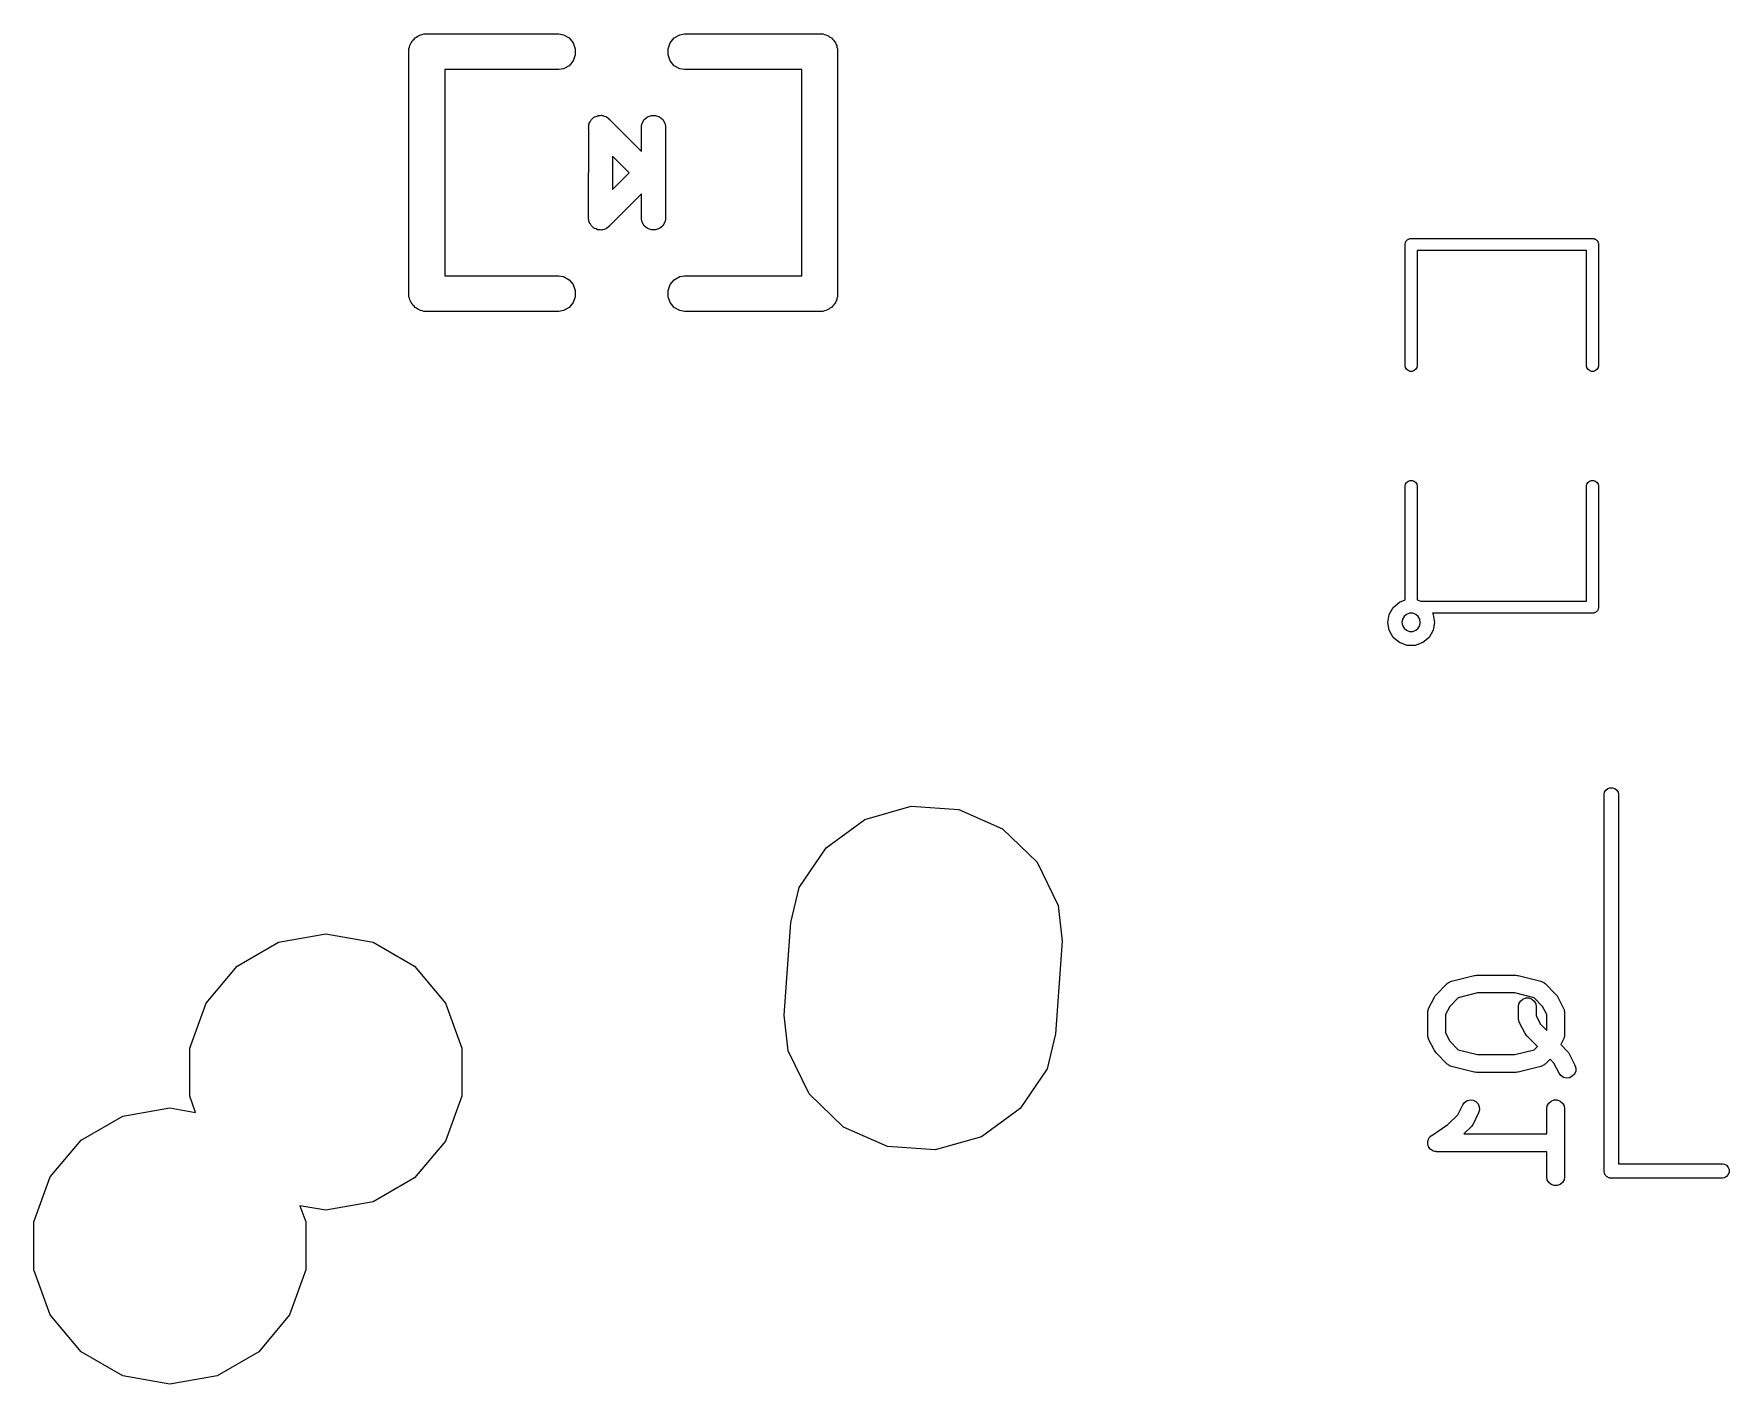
# Model space of a CAD drawing. Extents: x 243 to 312, y -176.3 to -102.
# Drawn here: x 263.02 to 277.26, y -147.21 to -135.87 of the extents above; entities that cross this region are included whole.
import ezdxf

# ---------------------------------------------------------------- set-up
doc = ezdxf.new("R2010")
doc.units = 0
doc.header["$MEASUREMENT"] = 0
doc.layers.add('BLACK', color=7, linetype='CONTINUOUS')

msp = doc.modelspace()

# ---------------------------------------------------------------- linework, layer by layer
at = {"layer": 'BLACK', "linetype": 'CONTINUOUS'}
for p, q in [((266.213, -135.911), (266.221, -135.9)), ((266.221, -135.9), (266.233, -135.894)), ((266.233, -135.894), (266.243, -135.885)), ((266.243, -135.885), (266.255, -135.881)), ((266.255, -135.881), (266.267, -135.874)), ((266.267, -135.874), (266.28, -135.872)), ((266.28, -135.872), (266.293, -135.867)), ((266.293, -135.867), (266.306, -135.867)), ((266.306, -135.867), (266.306, -135.867)), ((266.306, -135.867), (267.429, -135.867)), ((267.429, -135.867), (267.468, -135.874)), ((267.468, -135.874), (267.514, -135.9)), ((267.514, -135.9), (267.548, -135.941)), ((268.365, -135.941), (268.399, -135.9)), ((268.399, -135.9), (268.445, -135.874)), ((268.445, -135.874), (268.484, -135.867)), ((268.484, -135.867), (269.634, -135.867)), ((269.634, -135.867), (269.647, -135.867)), ((269.634, -135.867), (269.634, -135.867)), ((269.647, -135.867), (269.66, -135.872)), ((269.66, -135.872), (269.673, -135.874)), ((269.673, -135.874), (269.685, -135.881)), ((269.685, -135.881), (269.697, -135.885)), ((269.697, -135.885), (269.707, -135.894)), ((269.707, -135.894), (269.719, -135.9)), ((269.719, -135.9), (269.727, -135.911)), ((266.169, -135.991), (266.174, -135.978)), ((266.169, -136.004), (266.169, -135.991)), ((266.169, -138.062), (266.169, -136.004)), ((266.174, -135.978), (266.176, -135.965)), ((266.176, -135.965), (266.183, -135.953)), ((266.183, -135.953), (266.187, -135.941)), ((266.187, -135.941), (266.196, -135.931)), ((266.196, -135.931), (266.202, -135.919)), ((266.202, -135.919), (266.213, -135.911)), ((267.548, -135.941), (267.566, -135.991)), ((267.566, -136.043), (267.548, -136.093)), ((267.566, -135.991), (267.566, -136.043)), ((268.347, -135.991), (268.365, -135.941)), ((268.347, -136.043), (268.347, -135.991)), ((268.365, -136.093), (268.347, -136.043)), ((269.727, -135.911), (269.738, -135.919)), ((269.738, -135.919), (269.744, -135.931)), ((269.744, -135.931), (269.753, -135.941)), ((269.753, -135.941), (269.757, -135.953)), ((269.757, -135.953), (269.764, -135.965)), ((269.764, -135.965), (269.766, -135.978)), ((269.766, -135.978), (269.771, -135.991)), ((269.771, -135.991), (269.771, -136.004)), ((269.771, -136.004), (269.771, -136.004)), ((269.771, -136.004), (269.771, -138.062)), ((267.429, -136.167), (266.469, -136.167)), ((266.469, -136.167), (266.469, -137.899)), ((267.468, -136.16), (267.429, -136.167)), ((267.514, -136.134), (267.468, -136.16)), ((267.548, -136.093), (267.514, -136.134)), ((268.399, -136.134), (268.365, -136.093)), ((268.445, -136.16), (268.399, -136.134)), ((268.484, -136.167), (268.445, -136.16)), ((269.471, -136.167), (268.484, -136.167)), ((269.471, -137.899), (269.471, -136.167)), ((267.683, -136.622), (267.684, -136.617)), ((267.684, -136.617), (267.691, -136.606)), ((267.691, -136.606), (267.696, -136.594)), ((267.696, -136.594), (267.699, -136.591)), ((267.699, -136.591), (267.702, -136.587)), ((267.702, -136.587), (267.712, -136.578)), ((267.712, -136.578), (267.721, -136.569)), ((267.721, -136.569), (267.725, -136.567)), ((267.725, -136.567), (267.729, -136.564)), ((267.729, -136.564), (267.741, -136.56)), ((267.741, -136.56), (267.753, -136.554)), ((267.753, -136.554), (267.758, -136.554)), ((267.758, -136.554), (267.762, -136.552)), ((267.762, -136.552), (267.775, -136.552)), ((267.775, -136.552), (267.788, -136.551)), ((267.788, -136.551), (267.793, -136.552)), ((267.793, -136.552), (267.797, -136.552)), ((267.797, -136.552), (267.81, -136.557)), ((267.81, -136.557), (267.822, -136.56)), ((267.822, -136.56), (267.826, -136.563)), ((267.826, -136.563), (267.83, -136.564)), ((267.83, -136.564), (267.84, -136.573)), ((267.84, -136.573), (267.844, -136.575)), ((267.844, -136.575), (267.847, -136.578)), ((267.847, -136.578), (267.857, -136.587)), ((267.857, -136.587), (267.86, -136.591)), ((267.86, -136.591), (268.124, -136.855)), ((268.124, -136.643), (268.129, -136.617)), ((268.129, -136.617), (268.146, -136.587)), ((268.146, -136.587), (268.173, -136.564)), ((268.173, -136.564), (268.206, -136.552)), ((268.206, -136.552), (268.242, -136.552)), ((268.242, -136.552), (268.275, -136.564)), ((268.275, -136.564), (268.302, -136.587)), ((268.302, -136.587), (268.319, -136.617)), ((268.319, -136.617), (268.324, -136.643)), ((267.678, -136.661), (267.68, -136.648)), ((267.68, -136.665), (267.678, -136.661)), ((267.679, -137.401), (267.68, -136.665)), ((267.68, -136.639), (267.681, -136.626)), ((267.68, -136.643), (267.68, -136.639)), ((267.68, -136.648), (267.68, -136.643)), ((267.681, -136.626), (267.683, -136.622)), ((268.124, -136.855), (268.124, -136.643)), ((268.324, -136.643), (268.324, -137.423)), ((268.019, -137.033), (267.88, -136.893)), ((267.88, -136.893), (267.88, -137.173)), ((267.88, -137.173), (268.019, -137.033)), ((268.124, -137.211), (267.86, -137.475)), ((268.124, -137.423), (268.124, -137.211)), ((267.678, -137.405), (267.679, -137.401)), ((267.679, -137.418), (267.678, -137.405)), ((267.679, -137.423), (267.679, -137.418)), ((267.68, -137.427), (267.679, -137.423)), ((267.681, -137.44), (267.68, -137.427)), ((267.683, -137.444), (267.681, -137.44)), ((267.684, -137.449), (267.683, -137.444)), ((267.691, -137.46), (267.684, -137.449)), ((267.696, -137.472), (267.691, -137.46)), ((267.699, -137.475), (267.696, -137.472)), ((268.129, -137.449), (268.124, -137.423)), ((268.146, -137.479), (268.129, -137.449)), ((268.319, -137.449), (268.302, -137.479)), ((268.324, -137.423), (268.319, -137.449)), ((267.702, -137.479), (267.699, -137.475)), ((267.712, -137.488), (267.702, -137.479)), ((267.721, -137.497), (267.712, -137.488)), ((267.725, -137.499), (267.721, -137.497)), ((267.729, -137.502), (267.725, -137.499)), ((267.741, -137.506), (267.729, -137.502)), ((267.753, -137.512), (267.741, -137.506)), ((267.758, -137.512), (267.753, -137.512)), ((267.762, -137.514), (267.758, -137.512)), ((267.775, -137.514), (267.762, -137.514)), ((267.788, -137.515), (267.775, -137.514)), ((267.793, -137.514), (267.788, -137.515)), ((267.797, -137.514), (267.793, -137.514)), ((267.81, -137.509), (267.797, -137.514)), ((267.822, -137.506), (267.81, -137.509)), ((267.826, -137.503), (267.822, -137.506)), ((267.83, -137.502), (267.826, -137.503)), ((267.84, -137.493), (267.83, -137.502)), ((267.844, -137.491), (267.84, -137.493)), ((267.847, -137.488), (267.844, -137.491)), ((267.857, -137.479), (267.847, -137.488)), ((267.86, -137.475), (267.857, -137.479)), ((268.173, -137.502), (268.146, -137.479)), ((268.206, -137.514), (268.173, -137.502)), ((268.242, -137.514), (268.206, -137.514)), ((268.275, -137.502), (268.242, -137.514)), ((268.302, -137.479), (268.275, -137.502)), ((274.544, -137.619), (274.546, -137.615)), ((274.546, -137.615), (274.547, -137.611)), ((274.547, -137.611), (274.55, -137.607)), ((274.55, -137.607), (274.552, -137.604)), ((274.552, -137.604), (274.556, -137.601)), ((274.556, -137.601), (274.559, -137.597)), ((274.559, -137.597), (274.562, -137.595)), ((274.562, -137.595), (274.566, -137.592)), ((274.566, -137.592), (274.57, -137.591)), ((274.57, -137.591), (274.574, -137.589)), ((274.574, -137.589), (274.578, -137.588)), ((274.578, -137.588), (274.582, -137.586)), ((274.582, -137.586), (276.124, -137.586)), ((276.124, -137.586), (276.128, -137.588)), ((276.128, -137.588), (276.132, -137.589)), ((276.132, -137.589), (276.136, -137.591)), ((276.136, -137.591), (276.14, -137.592)), ((276.14, -137.592), (276.144, -137.595)), ((276.144, -137.595), (276.147, -137.597)), ((276.147, -137.597), (276.15, -137.601)), ((276.15, -137.601), (276.154, -137.604)), ((276.154, -137.604), (276.156, -137.607)), ((276.156, -137.607), (276.159, -137.611)), ((276.159, -137.611), (276.16, -137.615)), ((276.16, -137.615), (276.162, -137.619)), ((274.541, -137.627), (274.543, -137.623)), ((274.541, -137.632), (274.541, -137.627)), ((274.541, -138.656), (274.541, -137.632)), ((274.543, -137.623), (274.544, -137.619)), ((276.065, -137.686), (274.641, -137.686)), ((274.641, -137.686), (274.641, -138.656)), ((276.065, -138.656), (276.065, -137.686)), ((276.162, -137.619), (276.163, -137.623)), ((276.163, -137.623), (276.165, -137.627)), ((276.165, -137.627), (276.165, -138.656)), ((266.469, -137.899), (267.429, -137.899)), ((267.429, -137.899), (267.468, -137.906)), ((268.445, -137.906), (268.484, -137.899)), ((268.484, -137.899), (269.471, -137.899)), ((267.468, -137.906), (267.514, -137.932)), ((267.514, -137.932), (267.548, -137.973)), ((267.548, -137.973), (267.566, -138.023)), ((267.566, -138.023), (267.566, -138.075)), ((268.347, -138.023), (268.365, -137.973)), ((268.347, -138.075), (268.347, -138.023)), ((268.365, -137.973), (268.399, -137.932)), ((268.399, -137.932), (268.445, -137.906)), ((266.169, -138.075), (266.169, -138.062)), ((266.169, -138.062), (266.169, -138.062)), ((266.174, -138.088), (266.169, -138.075)), ((266.176, -138.101), (266.174, -138.088)), ((266.183, -138.113), (266.176, -138.101)), ((266.187, -138.125), (266.183, -138.113)), ((266.196, -138.135), (266.187, -138.125)), ((266.202, -138.147), (266.196, -138.135)), ((266.213, -138.155), (266.202, -138.147)), ((266.221, -138.166), (266.213, -138.155)), ((266.233, -138.172), (266.221, -138.166)), ((266.243, -138.181), (266.233, -138.172)), ((266.255, -138.185), (266.243, -138.181)), ((266.267, -138.192), (266.255, -138.185)), ((267.514, -138.166), (267.468, -138.192)), ((267.548, -138.125), (267.514, -138.166)), ((267.566, -138.075), (267.548, -138.125)), ((268.365, -138.125), (268.347, -138.075)), ((268.399, -138.166), (268.365, -138.125)), ((268.445, -138.192), (268.399, -138.166)), ((269.685, -138.185), (269.673, -138.192)), ((269.697, -138.181), (269.685, -138.185)), ((269.707, -138.172), (269.697, -138.181)), ((269.719, -138.166), (269.707, -138.172)), ((269.727, -138.155), (269.719, -138.166)), ((269.738, -138.147), (269.727, -138.155)), ((269.744, -138.135), (269.738, -138.147)), ((269.753, -138.125), (269.744, -138.135)), ((269.757, -138.113), (269.753, -138.125)), ((269.764, -138.101), (269.757, -138.113)), ((269.766, -138.088), (269.764, -138.101)), ((269.771, -138.075), (269.766, -138.088)), ((269.771, -138.062), (269.771, -138.062)), ((269.771, -138.062), (269.771, -138.075)), ((266.28, -138.194), (266.267, -138.192)), ((266.293, -138.199), (266.28, -138.194)), ((266.306, -138.199), (266.293, -138.199)), ((267.429, -138.199), (266.306, -138.199)), ((266.306, -138.199), (266.306, -138.199)), ((267.468, -138.192), (267.429, -138.199)), ((268.484, -138.199), (268.445, -138.192)), ((269.634, -138.199), (268.484, -138.199)), ((269.647, -138.199), (269.634, -138.199)), ((269.634, -138.199), (269.634, -138.199)), ((269.66, -138.194), (269.647, -138.199)), ((269.673, -138.192), (269.66, -138.194)), ((274.544, -138.669), (274.541, -138.656)), ((274.552, -138.684), (274.544, -138.669)), ((274.566, -138.696), (274.552, -138.684)), ((274.582, -138.702), (274.566, -138.696)), ((274.6, -138.702), (274.582, -138.702)), ((274.616, -138.696), (274.6, -138.702)), ((274.63, -138.684), (274.616, -138.696)), ((274.638, -138.669), (274.63, -138.684)), ((274.641, -138.656), (274.638, -138.669)), ((276.068, -138.669), (276.065, -138.656)), ((276.076, -138.684), (276.068, -138.669)), ((276.09, -138.696), (276.076, -138.684)), ((276.106, -138.702), (276.09, -138.696)), ((276.124, -138.702), (276.106, -138.702)), ((276.14, -138.696), (276.124, -138.702)), ((276.154, -138.684), (276.14, -138.696)), ((276.162, -138.669), (276.154, -138.684)), ((276.165, -138.656), (276.162, -138.669)), ((274.541, -139.664), (274.544, -139.651)), ((274.541, -140.623), (274.541, -139.664)), ((274.544, -139.651), (274.552, -139.636)), ((274.552, -139.636), (274.566, -139.624)), ((274.566, -139.624), (274.582, -139.618)), ((274.582, -139.618), (274.6, -139.618)), ((274.6, -139.618), (274.616, -139.624)), ((274.616, -139.624), (274.63, -139.636)), ((274.63, -139.636), (274.638, -139.651)), ((274.638, -139.651), (274.641, -139.664)), ((274.641, -139.664), (274.641, -140.623)), ((276.065, -139.664), (276.068, -139.651)), ((276.065, -140.634), (276.065, -139.664)), ((276.068, -139.651), (276.076, -139.636)), ((276.076, -139.636), (276.09, -139.624)), ((276.09, -139.624), (276.106, -139.618)), ((276.106, -139.618), (276.124, -139.618)), ((276.124, -139.618), (276.14, -139.624)), ((276.14, -139.624), (276.154, -139.636)), ((276.154, -139.636), (276.162, -139.651)), ((276.162, -139.651), (276.165, -139.664)), ((276.165, -139.664), (276.165, -140.693)), ((274.394, -140.811), (274.406, -140.744)), ((274.406, -140.744), (274.44, -140.685)), ((274.44, -140.685), (274.493, -140.641)), ((274.493, -140.641), (274.541, -140.623)), ((274.552, -140.744), (274.532, -140.761)), ((274.578, -140.735), (274.552, -140.744)), ((274.604, -140.735), (274.578, -140.735)), ((274.63, -140.744), (274.604, -140.735)), ((274.65, -140.761), (274.63, -140.744)), ((274.641, -140.623), (274.672, -140.634)), ((274.672, -140.634), (276.065, -140.634)), ((276.124, -140.734), (274.77, -140.734)), ((274.77, -140.734), (274.776, -140.744)), ((274.776, -140.744), (274.788, -140.811)), ((276.128, -140.732), (276.124, -140.734)), ((276.132, -140.731), (276.128, -140.732)), ((276.136, -140.729), (276.132, -140.731)), ((276.14, -140.728), (276.136, -140.729)), ((276.144, -140.725), (276.14, -140.728)), ((276.147, -140.723), (276.144, -140.725)), ((276.15, -140.719), (276.147, -140.723)), ((276.154, -140.716), (276.15, -140.719)), ((276.156, -140.713), (276.154, -140.716)), ((276.159, -140.709), (276.156, -140.713)), ((276.16, -140.705), (276.159, -140.709)), ((276.162, -140.701), (276.16, -140.705)), ((276.163, -140.697), (276.162, -140.701)), ((276.165, -140.693), (276.163, -140.697)), ((274.406, -140.878), (274.394, -140.811)), ((274.44, -140.937), (274.406, -140.878)), ((274.518, -140.785), (274.514, -140.811)), ((274.514, -140.811), (274.518, -140.837)), ((274.532, -140.761), (274.518, -140.785)), ((274.518, -140.837), (274.532, -140.861)), ((274.532, -140.861), (274.552, -140.878)), ((274.552, -140.878), (274.578, -140.887)), ((274.578, -140.887), (274.604, -140.887)), ((274.604, -140.887), (274.63, -140.878)), ((274.63, -140.878), (274.65, -140.861)), ((274.664, -140.785), (274.65, -140.761)), ((274.65, -140.861), (274.664, -140.837)), ((274.668, -140.811), (274.664, -140.785)), ((274.664, -140.837), (274.668, -140.811)), ((274.776, -140.878), (274.742, -140.937)), ((274.788, -140.811), (274.776, -140.878)), ((274.493, -140.981), (274.44, -140.937)), ((274.557, -141.005), (274.493, -140.981)), ((274.625, -141.005), (274.557, -141.005)), ((274.689, -140.981), (274.625, -141.005)), ((274.742, -140.937), (274.689, -140.981)), ((276.213, -142.255), (276.216, -142.239)), ((276.213, -145.425), (276.213, -142.255)), ((276.216, -142.239), (276.226, -142.221)), ((276.226, -142.221), (276.243, -142.207)), ((276.243, -142.207), (276.262, -142.2)), ((276.262, -142.2), (276.284, -142.2)), ((276.284, -142.2), (276.303, -142.207)), ((276.303, -142.207), (276.32, -142.221)), ((276.32, -142.221), (276.33, -142.239)), ((276.33, -142.239), (276.333, -142.255)), ((276.333, -142.255), (276.333, -145.36)), ((270, -142.467), (270.388, -142.356)), ((270.388, -142.356), (270.79, -142.384)), ((270.79, -142.384), (271.158, -142.547)), ((269.674, -142.705), (270, -142.467)), ((271.158, -142.547), (271.448, -142.827)), ((269.449, -143.039), (269.674, -142.705)), ((271.448, -142.827), (271.625, -143.189)), ((269.377, -143.332), (269.449, -143.039)), ((271.625, -143.189), (271.657, -143.489)), ((265.073, -143.499), (265.47, -143.429)), ((265.47, -143.429), (265.867, -143.499)), ((269.323, -144.111), (269.377, -143.332)), ((264.724, -143.701), (265.073, -143.499)), ((265.867, -143.499), (266.216, -143.701)), ((271.657, -143.489), (271.603, -144.268)), ((264.465, -144.01), (264.724, -143.701)), ((266.216, -143.701), (266.475, -144.01)), ((274.8, -143.94), (274.895, -143.845)), ((274.895, -143.845), (274.901, -143.841)), ((274.901, -143.841), (274.906, -143.836)), ((274.906, -143.836), (274.912, -143.834)), ((274.912, -143.834), (274.917, -143.83)), ((274.917, -143.83), (274.923, -143.828)), ((274.923, -143.828), (274.93, -143.825)), ((274.93, -143.825), (275.121, -143.778)), ((275.121, -143.778), (275.13, -143.777)), ((275.13, -143.777), (275.139, -143.775)), ((275.139, -143.775), (275.472, -143.775)), ((275.472, -143.775), (275.481, -143.777)), ((275.481, -143.777), (275.49, -143.778)), ((275.49, -143.778), (275.681, -143.825)), ((275.681, -143.825), (275.687, -143.828)), ((275.687, -143.828), (275.694, -143.83)), ((275.694, -143.83), (275.699, -143.834)), ((275.699, -143.834), (275.705, -143.836)), ((275.705, -143.836), (275.71, -143.841)), ((275.71, -143.841), (275.716, -143.845)), ((275.716, -143.845), (275.811, -143.94)), ((264.327, -144.388), (264.465, -144.01)), ((266.475, -144.01), (266.613, -144.388)), ((274.738, -144.055), (274.786, -143.96)), ((274.786, -143.96), (274.793, -143.95)), ((274.793, -143.95), (274.8, -143.94)), ((274.987, -143.966), (274.915, -144.038)), ((275.148, -143.925), (274.987, -143.966)), ((275.463, -143.925), (275.148, -143.925)), ((275.624, -143.966), (275.463, -143.925)), ((275.492, -144.041), (275.497, -144.015)), ((275.497, -144.015), (275.51, -143.993)), ((275.51, -143.993), (275.53, -143.976)), ((275.53, -143.976), (275.554, -143.967)), ((275.554, -143.967), (275.58, -143.967)), ((275.58, -143.967), (275.605, -143.976)), ((275.605, -143.976), (275.625, -143.993)), ((275.696, -144.038), (275.624, -143.966)), ((275.625, -143.993), (275.638, -144.015)), ((275.638, -144.015), (275.642, -144.041)), ((275.811, -143.94), (275.818, -143.95)), ((275.818, -143.95), (275.825, -143.96)), ((275.825, -143.96), (275.872, -144.055)), ((269.355, -144.411), (269.323, -144.111)), ((274.73, -144.089), (274.731, -144.084)), ((274.73, -144.279), (274.73, -144.089)), ((274.731, -144.08), (274.733, -144.072)), ((274.731, -144.084), (274.731, -144.08)), ((274.733, -144.072), (274.735, -144.063)), ((274.735, -144.063), (274.737, -144.059)), ((274.737, -144.059), (274.738, -144.055)), ((274.915, -144.038), (274.88, -144.106)), ((274.88, -144.106), (274.88, -144.261)), ((275.492, -144.136), (275.492, -144.041)), ((275.493, -144.14), (275.492, -144.136)), ((275.493, -144.145), (275.493, -144.14)), ((275.495, -144.153), (275.493, -144.145)), ((275.497, -144.162), (275.495, -144.153)), ((275.499, -144.166), (275.497, -144.162)), ((275.5, -144.17), (275.499, -144.166)), ((275.642, -144.041), (275.642, -144.118)), ((275.642, -144.118), (275.677, -144.187)), ((275.73, -144.106), (275.696, -144.038)), ((275.73, -144.241), (275.73, -144.106)), ((275.872, -144.055), (275.874, -144.059)), ((275.874, -144.059), (275.876, -144.063)), ((275.876, -144.063), (275.877, -144.072)), ((275.877, -144.072), (275.88, -144.08)), ((275.88, -144.08), (275.88, -144.084)), ((275.88, -144.084), (275.88, -144.089)), ((275.88, -144.089), (275.88, -144.279)), ((271.603, -144.268), (271.531, -144.561)), ((274.731, -144.283), (274.73, -144.279)), ((274.731, -144.288), (274.731, -144.283)), ((274.733, -144.296), (274.731, -144.288)), ((274.735, -144.305), (274.733, -144.296)), ((274.737, -144.308), (274.735, -144.305)), ((274.738, -144.313), (274.737, -144.308)), ((274.88, -144.261), (274.915, -144.33)), ((275.548, -144.265), (275.5, -144.17)), ((275.555, -144.275), (275.548, -144.265)), ((275.562, -144.284), (275.555, -144.275)), ((275.652, -144.374), (275.562, -144.284)), ((275.677, -144.187), (275.73, -144.241)), ((275.874, -144.308), (275.872, -144.313)), ((275.876, -144.305), (275.874, -144.308)), ((275.877, -144.296), (275.876, -144.305)), ((275.88, -144.288), (275.877, -144.296)), ((275.88, -144.279), (275.88, -144.283)), ((275.88, -144.283), (275.88, -144.288)), ((264.327, -144.792), (264.327, -144.388)), ((266.613, -144.388), (266.613, -144.792)), ((269.532, -144.773), (269.355, -144.411)), ((274.786, -144.408), (274.738, -144.313)), ((274.793, -144.417), (274.786, -144.408)), ((274.8, -144.427), (274.793, -144.417)), ((274.895, -144.523), (274.8, -144.427)), ((274.915, -144.33), (274.987, -144.402)), ((274.987, -144.402), (275.148, -144.442)), ((275.148, -144.442), (275.463, -144.442)), ((275.463, -144.442), (275.624, -144.402)), ((275.624, -144.402), (275.652, -144.374)), ((275.872, -144.313), (275.849, -144.359)), ((275.849, -144.359), (275.906, -144.416)), ((275.906, -144.416), (275.913, -144.426)), ((275.913, -144.426), (275.92, -144.436)), ((275.92, -144.436), (275.968, -144.531)), ((271.531, -144.561), (271.306, -144.895)), ((274.901, -144.527), (274.895, -144.523)), ((274.906, -144.532), (274.901, -144.527)), ((274.912, -144.534), (274.906, -144.532)), ((274.917, -144.537), (274.912, -144.534)), ((274.923, -144.539), (274.917, -144.537)), ((274.93, -144.542), (274.923, -144.539)), ((275.121, -144.59), (274.93, -144.542)), ((275.13, -144.591), (275.121, -144.59)), ((275.139, -144.592), (275.13, -144.591)), ((275.472, -144.592), (275.139, -144.592)), ((275.481, -144.591), (275.472, -144.592)), ((275.49, -144.59), (275.481, -144.591)), ((275.681, -144.542), (275.49, -144.59)), ((275.687, -144.539), (275.681, -144.542)), ((275.694, -144.537), (275.687, -144.539)), ((275.699, -144.534), (275.694, -144.537)), ((275.705, -144.532), (275.699, -144.534)), ((275.71, -144.527), (275.705, -144.532)), ((275.716, -144.523), (275.71, -144.527)), ((275.758, -144.48), (275.716, -144.523)), ((275.791, -144.514), (275.758, -144.48)), ((275.834, -144.598), (275.791, -144.514)), ((275.974, -144.582), (275.963, -144.606)), ((275.968, -144.531), (275.975, -144.556)), ((275.975, -144.556), (275.974, -144.582)), ((275.849, -144.619), (275.834, -144.598)), ((275.871, -144.634), (275.849, -144.619)), ((275.896, -144.64), (275.871, -144.634)), ((275.922, -144.637), (275.896, -144.64)), ((275.945, -144.625), (275.922, -144.637)), ((275.963, -144.606), (275.945, -144.625)), ((264.376, -144.928), (264.327, -144.792)), ((266.613, -144.792), (266.475, -145.17)), ((269.822, -145.053), (269.532, -144.773)), ((274.982, -144.949), (275.024, -144.865)), ((275.024, -144.865), (275.04, -144.844)), ((275.04, -144.844), (275.061, -144.829)), ((275.061, -144.829), (275.087, -144.823)), ((275.087, -144.823), (275.112, -144.826)), ((275.112, -144.826), (275.136, -144.838)), ((275.136, -144.838), (275.154, -144.857)), ((275.154, -144.857), (275.164, -144.881)), ((275.164, -144.881), (275.166, -144.907)), ((275.73, -144.898), (275.735, -144.872)), ((275.735, -144.872), (275.748, -144.85)), ((275.748, -144.85), (275.768, -144.833)), ((275.768, -144.833), (275.792, -144.824)), ((275.792, -144.824), (275.818, -144.824)), ((275.818, -144.824), (275.843, -144.833)), ((275.843, -144.833), (275.863, -144.85)), ((275.863, -144.85), (275.876, -144.872)), ((275.876, -144.872), (275.88, -144.898)), ((263.414, -145.161), (263.763, -144.959)), ((263.763, -144.959), (264.16, -144.889)), ((264.16, -144.889), (264.376, -144.928)), ((271.306, -144.895), (270.98, -145.133)), ((274.9, -145.03), (274.982, -144.949)), ((275.158, -144.932), (275.111, -145.027)), ((275.166, -144.907), (275.158, -144.932)), ((275.73, -145.109), (275.73, -144.898)), ((275.88, -144.898), (275.88, -145.47)), ((263.155, -145.47), (263.414, -145.161)), ((270.19, -145.216), (269.822, -145.053)), ((270.98, -145.133), (270.592, -145.244)), ((274.733, -145.163), (274.737, -145.155)), ((274.733, -145.167), (274.733, -145.163)), ((274.737, -145.155), (274.74, -145.146)), ((274.74, -145.146), (274.743, -145.143)), ((274.743, -145.143), (274.745, -145.139)), ((274.745, -145.139), (274.751, -145.133)), ((274.751, -145.133), (274.757, -145.126)), ((274.757, -145.126), (274.761, -145.124)), ((274.761, -145.124), (274.764, -145.121)), ((274.764, -145.121), (274.9, -145.03)), ((275.097, -145.046), (275.034, -145.109)), ((275.034, -145.109), (275.73, -145.109)), ((275.103, -145.037), (275.097, -145.046)), ((275.111, -145.027), (275.103, -145.037)), ((266.475, -145.17), (266.216, -145.479)), ((270.592, -145.244), (270.19, -145.216)), ((274.731, -145.189), (274.732, -145.18)), ((274.732, -145.193), (274.731, -145.189)), ((274.732, -145.171), (274.733, -145.167)), ((274.732, -145.18), (274.732, -145.171)), ((274.732, -145.197), (274.732, -145.193)), ((274.735, -145.205), (274.732, -145.197)), ((274.737, -145.214), (274.735, -145.205)), ((274.739, -145.217), (274.737, -145.214)), ((274.74, -145.221), (274.739, -145.217)), ((274.746, -145.228), (274.74, -145.221)), ((274.751, -145.236), (274.746, -145.228)), ((274.755, -145.238), (274.751, -145.236)), ((274.757, -145.241), (274.755, -145.238)), ((274.765, -145.246), (274.757, -145.241)), ((274.772, -145.251), (274.765, -145.246)), ((274.776, -145.252), (274.772, -145.251)), ((274.78, -145.254), (274.776, -145.252)), ((274.789, -145.256), (274.78, -145.254)), ((274.797, -145.258), (274.789, -145.256)), ((274.801, -145.258), (274.797, -145.258)), ((274.805, -145.259), (274.801, -145.258)), ((275.73, -145.259), (274.805, -145.259)), ((275.73, -145.47), (275.73, -145.259)), ((276.213, -145.431), (276.213, -145.425)), ((276.213, -145.425), (276.213, -145.425)), ((276.215, -145.436), (276.213, -145.431)), ((276.216, -145.441), (276.215, -145.436)), ((276.218, -145.445), (276.216, -145.441)), ((276.22, -145.45), (276.218, -145.445)), ((276.224, -145.455), (276.22, -145.45)), ((276.333, -145.36), (277.208, -145.36)), ((277.208, -145.36), (277.224, -145.363)), ((277.224, -145.363), (277.242, -145.373)), ((277.242, -145.373), (277.256, -145.39)), ((277.256, -145.45), (277.242, -145.467)), ((277.256, -145.39), (277.263, -145.409)), ((277.263, -145.431), (277.256, -145.45)), ((277.263, -145.409), (277.263, -145.431)), ((263.017, -145.848), (263.155, -145.47)), ((266.216, -145.479), (265.867, -145.681)), ((275.735, -145.495), (275.73, -145.47)), ((275.748, -145.518), (275.735, -145.495)), ((275.768, -145.534), (275.748, -145.518)), ((275.792, -145.543), (275.768, -145.534)), ((275.818, -145.543), (275.792, -145.543)), ((275.843, -145.534), (275.818, -145.543)), ((275.863, -145.518), (275.843, -145.534)), ((275.876, -145.495), (275.863, -145.518)), ((275.88, -145.47), (275.876, -145.495)), ((276.226, -145.459), (276.224, -145.455)), ((276.23, -145.463), (276.226, -145.459)), ((276.234, -145.467), (276.23, -145.463)), ((276.238, -145.469), (276.234, -145.467)), ((276.243, -145.473), (276.238, -145.469)), ((276.248, -145.475), (276.243, -145.473)), ((276.252, -145.477), (276.248, -145.475)), ((276.257, -145.478), (276.252, -145.477)), ((276.262, -145.48), (276.257, -145.478)), ((276.268, -145.48), (276.262, -145.48)), ((277.208, -145.48), (276.268, -145.48)), ((276.268, -145.48), (276.268, -145.48)), ((277.224, -145.477), (277.208, -145.48)), ((277.242, -145.467), (277.224, -145.477)), ((265.47, -145.751), (265.253, -145.712)), ((265.253, -145.712), (265.303, -145.848)), ((265.867, -145.681), (265.47, -145.751)), ((263.017, -146.252), (263.017, -145.848)), ((265.303, -145.848), (265.303, -146.252)), ((263.155, -146.63), (263.017, -146.252)), ((265.303, -146.252), (265.165, -146.63)), ((263.414, -146.939), (263.155, -146.63)), ((265.165, -146.63), (264.906, -146.939)), ((263.763, -147.141), (263.414, -146.939)), ((264.906, -146.939), (264.557, -147.141)), ((264.16, -147.211), (263.763, -147.141)), ((264.557, -147.141), (264.16, -147.211))]:
    msp.add_line(p, q, dxfattribs=at)

doc.saveas('drawing.dxf')
